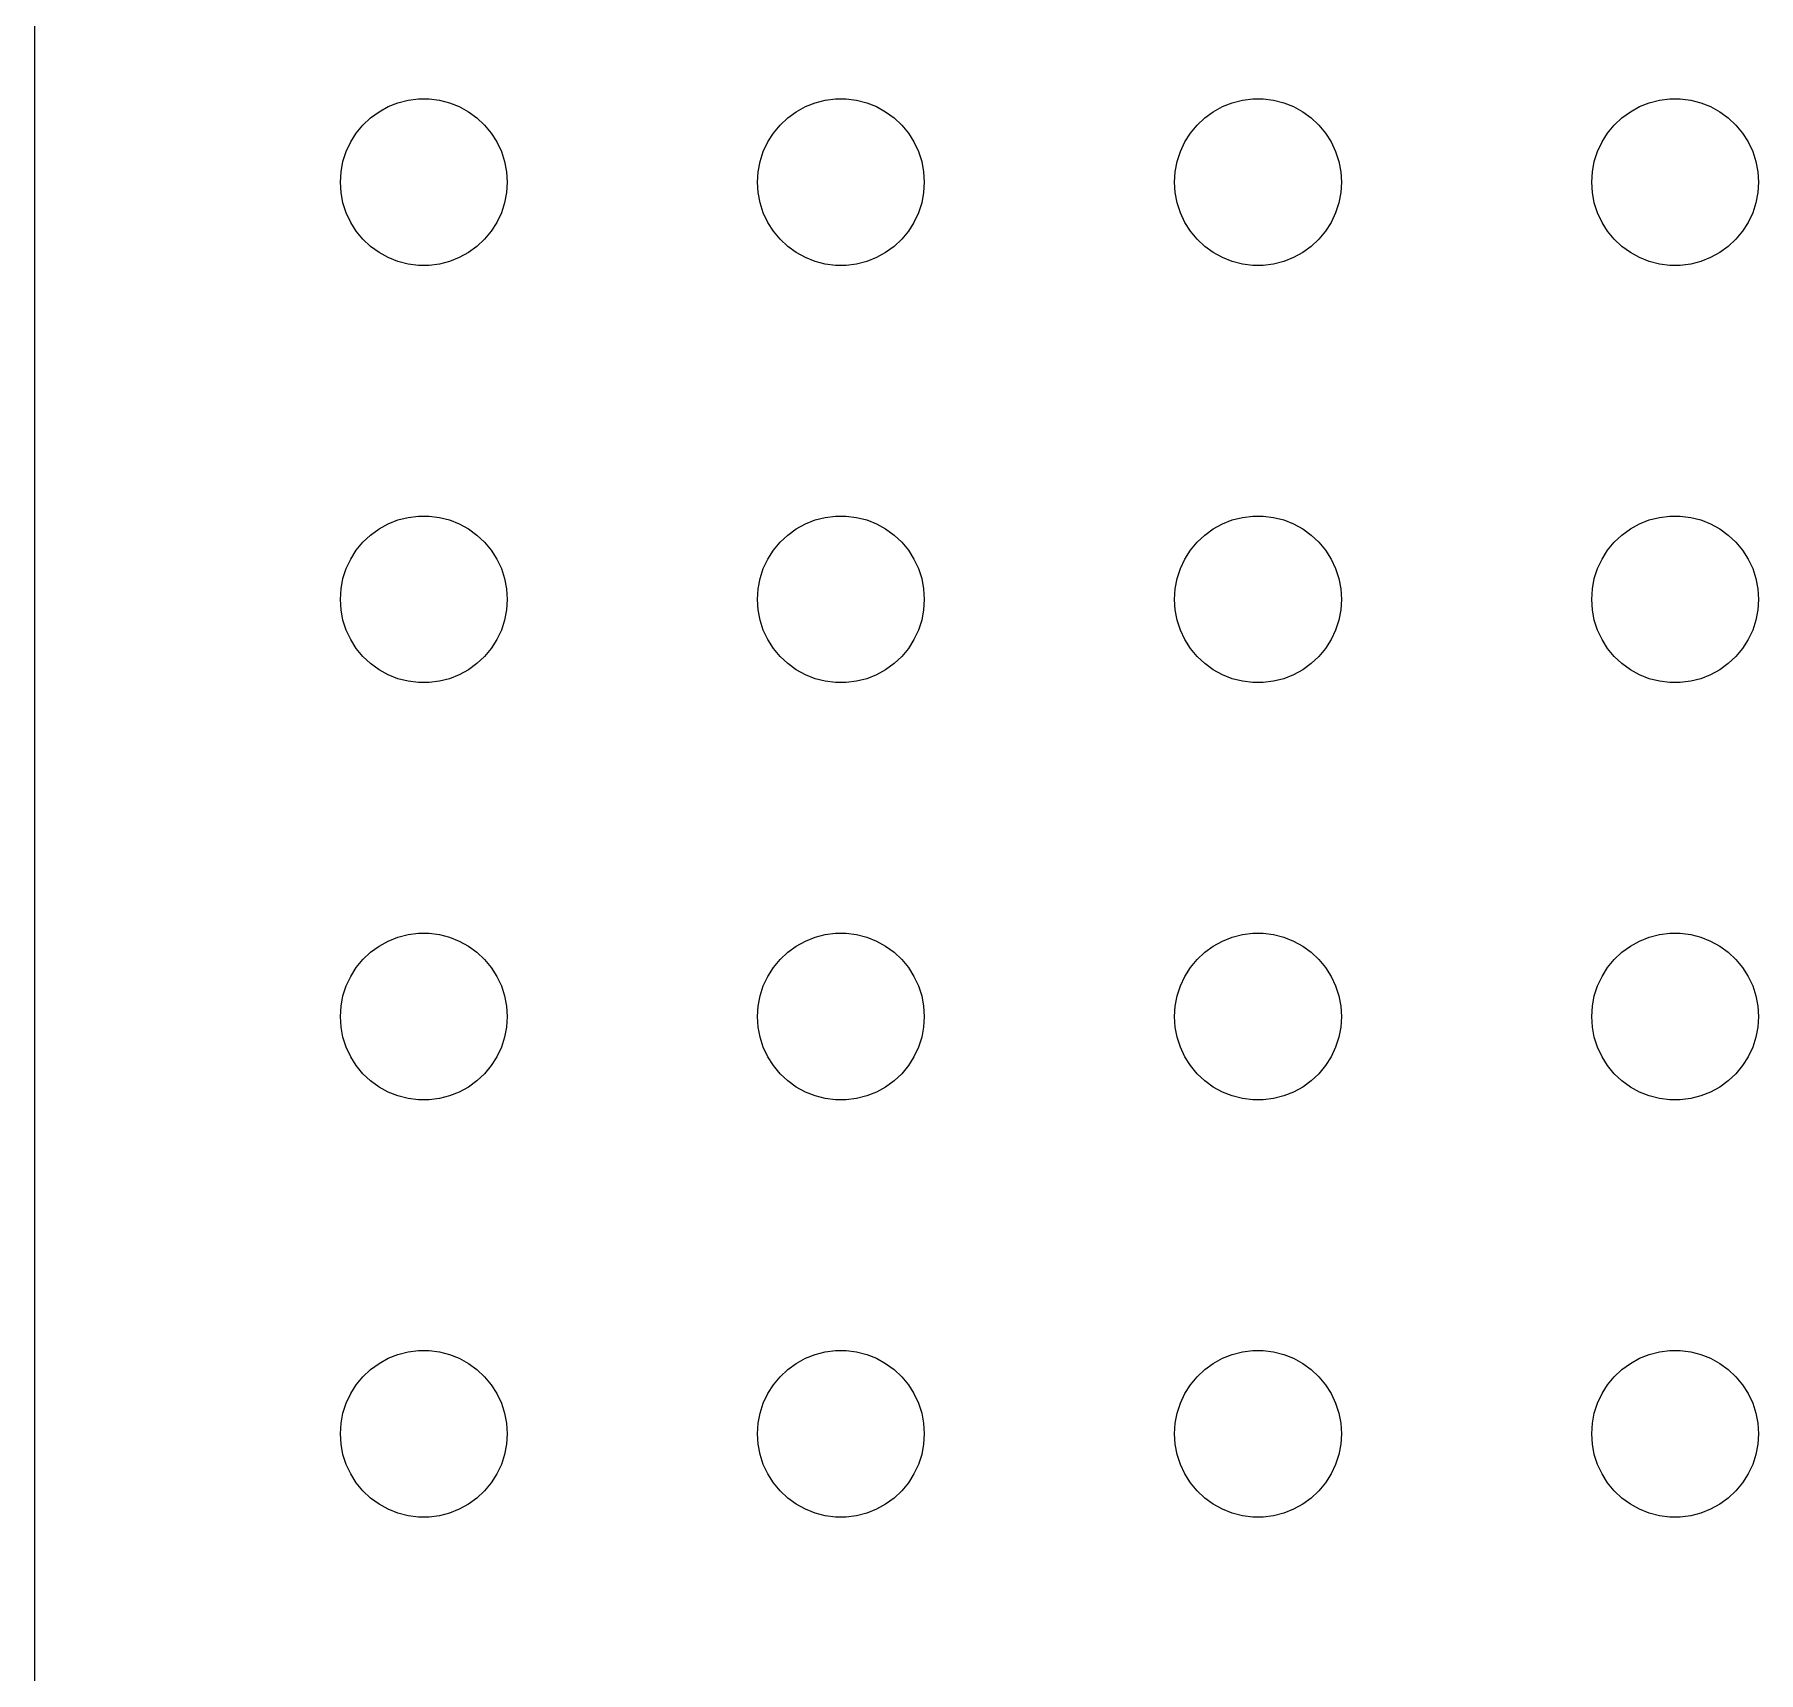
# Model space of a CAD drawing. Header units: metres. Extents: x -150 to 150, y -112 to 112.
# Drawn here: x -149.5 to -118.5, y 25.71 to 55.15 of the extents above; entities that cross this region are included whole.
import ezdxf

# ---------------------------------------------------------------- set-up
doc = ezdxf.new("R2010")
doc.units = ezdxf.units.M

msp = doc.modelspace()

# ---------------------------------------------------------------- linework, layer by layer
for p, q in [((-149.5, 107), (-149.5, -107)), ((-142.964, 53.9266), (-142.781, 53.9734)), ((-142.781, 53.9734), (-142.594, 53.997)), ((-142.594, 53.997), (-142.406, 53.997)), ((-142.406, 53.997), (-142.219, 53.9734)), ((-142.219, 53.9734), (-142.036, 53.9266)), ((-135.464, 53.9266), (-135.281, 53.9734)), ((-135.281, 53.9734), (-135.094, 53.997)), ((-135.094, 53.997), (-134.906, 53.997)), ((-134.906, 53.997), (-134.719, 53.9734)), ((-134.719, 53.9734), (-134.536, 53.9266)), ((-127.964, 53.9266), (-127.781, 53.9734)), ((-127.781, 53.9734), (-127.594, 53.997)), ((-127.594, 53.997), (-127.406, 53.997)), ((-127.406, 53.997), (-127.219, 53.9734)), ((-127.219, 53.9734), (-127.036, 53.9266)), ((-120.464, 53.9266), (-120.281, 53.9734)), ((-120.281, 53.9734), (-120.094, 53.997)), ((-120.094, 53.997), (-119.906, 53.997)), ((-119.906, 53.997), (-119.719, 53.9734)), ((-119.719, 53.9734), (-119.536, 53.9266)), ((-143.593, 53.5268), (-143.456, 53.6558)), ((-143.456, 53.6558), (-143.304, 53.7665)), ((-143.304, 53.7665), (-143.139, 53.8572)), ((-143.139, 53.8572), (-142.964, 53.9266)), ((-142.036, 53.9266), (-141.861, 53.8572)), ((-141.861, 53.8572), (-141.696, 53.7665)), ((-141.696, 53.7665), (-141.544, 53.6558)), ((-141.544, 53.6558), (-141.407, 53.5268)), ((-136.093, 53.5268), (-135.956, 53.6558)), ((-135.956, 53.6558), (-135.804, 53.7665)), ((-135.804, 53.7665), (-135.639, 53.8572)), ((-135.639, 53.8572), (-135.464, 53.9266)), ((-134.536, 53.9266), (-134.361, 53.8572)), ((-134.361, 53.8572), (-134.196, 53.7665)), ((-134.196, 53.7665), (-134.044, 53.6558)), ((-134.044, 53.6558), (-133.907, 53.5268)), ((-128.593, 53.5268), (-128.456, 53.6558)), ((-128.456, 53.6558), (-128.304, 53.7665)), ((-128.304, 53.7665), (-128.139, 53.8572)), ((-128.139, 53.8572), (-127.964, 53.9266)), ((-127.036, 53.9266), (-126.861, 53.8572)), ((-126.861, 53.8572), (-126.696, 53.7665)), ((-126.696, 53.7665), (-126.544, 53.6558)), ((-126.544, 53.6558), (-126.407, 53.5268)), ((-121.093, 53.5268), (-120.956, 53.6558)), ((-120.956, 53.6558), (-120.804, 53.7665)), ((-120.804, 53.7665), (-120.639, 53.8572)), ((-120.639, 53.8572), (-120.464, 53.9266)), ((-119.536, 53.9266), (-119.361, 53.8572)), ((-119.361, 53.8572), (-119.196, 53.7665)), ((-119.196, 53.7665), (-119.044, 53.6558)), ((-119.044, 53.6558), (-118.907, 53.5268)), ((-143.814, 53.2226), (-143.714, 53.3817)), ((-143.714, 53.3817), (-143.593, 53.5268)), ((-141.407, 53.5268), (-141.286, 53.3817)), ((-141.286, 53.3817), (-141.186, 53.2226)), ((-136.314, 53.2226), (-136.214, 53.3817)), ((-136.214, 53.3817), (-136.093, 53.5268)), ((-133.907, 53.5268), (-133.786, 53.3817)), ((-133.786, 53.3817), (-133.686, 53.2226)), ((-128.814, 53.2226), (-128.714, 53.3817)), ((-128.714, 53.3817), (-128.593, 53.5268)), ((-126.407, 53.5268), (-126.286, 53.3817)), ((-126.286, 53.3817), (-126.186, 53.2226)), ((-121.314, 53.2226), (-121.214, 53.3817)), ((-121.214, 53.3817), (-121.093, 53.5268)), ((-118.907, 53.5268), (-118.786, 53.3817)), ((-118.786, 53.3817), (-118.686, 53.2226)), ((-143.953, 52.873), (-143.895, 53.0522)), ((-143.895, 53.0522), (-143.814, 53.2226)), ((-141.186, 53.2226), (-141.105, 53.0522)), ((-141.105, 53.0522), (-141.047, 52.873)), ((-136.453, 52.873), (-136.395, 53.0522)), ((-136.395, 53.0522), (-136.314, 53.2226)), ((-133.686, 53.2226), (-133.605, 53.0522)), ((-133.605, 53.0522), (-133.547, 52.873)), ((-128.953, 52.873), (-128.895, 53.0522)), ((-128.895, 53.0522), (-128.814, 53.2226)), ((-126.186, 53.2226), (-126.105, 53.0522)), ((-126.105, 53.0522), (-126.047, 52.873)), ((-121.453, 52.873), (-121.395, 53.0522)), ((-121.395, 53.0522), (-121.314, 53.2226)), ((-118.686, 53.2226), (-118.605, 53.0522)), ((-118.605, 53.0522), (-118.547, 52.873)), ((-143.988, 52.688), (-143.953, 52.873)), ((-141.047, 52.873), (-141.012, 52.688)), ((-136.488, 52.688), (-136.453, 52.873)), ((-133.547, 52.873), (-133.512, 52.688)), ((-128.988, 52.688), (-128.953, 52.873)), ((-126.047, 52.873), (-126.012, 52.688)), ((-121.488, 52.688), (-121.453, 52.873)), ((-118.547, 52.873), (-118.512, 52.688)), ((-144, 52.5), (-143.988, 52.688)), ((-143.988, 52.312), (-144, 52.5)), ((-141.012, 52.688), (-141, 52.5)), ((-141, 52.5), (-141.012, 52.312)), ((-136.5, 52.5), (-136.488, 52.688)), ((-136.488, 52.312), (-136.5, 52.5)), ((-133.512, 52.688), (-133.5, 52.5)), ((-133.5, 52.5), (-133.512, 52.312)), ((-129, 52.5), (-128.988, 52.688)), ((-128.988, 52.312), (-129, 52.5)), ((-126.012, 52.688), (-126, 52.5)), ((-126, 52.5), (-126.012, 52.312)), ((-121.5, 52.5), (-121.488, 52.688)), ((-121.488, 52.312), (-121.5, 52.5)), ((-118.512, 52.688), (-118.5, 52.5)), ((-118.5, 52.5), (-118.512, 52.312)), ((-143.953, 52.127), (-143.988, 52.312)), ((-143.895, 51.9478), (-143.953, 52.127)), ((-141.047, 52.127), (-141.105, 51.9478)), ((-141.012, 52.312), (-141.047, 52.127)), ((-136.453, 52.127), (-136.488, 52.312)), ((-136.395, 51.9478), (-136.453, 52.127)), ((-133.547, 52.127), (-133.605, 51.9478)), ((-133.512, 52.312), (-133.547, 52.127)), ((-128.953, 52.127), (-128.988, 52.312)), ((-128.895, 51.9478), (-128.953, 52.127)), ((-126.047, 52.127), (-126.105, 51.9478)), ((-126.012, 52.312), (-126.047, 52.127)), ((-121.453, 52.127), (-121.488, 52.312)), ((-121.395, 51.9478), (-121.453, 52.127)), ((-118.547, 52.127), (-118.605, 51.9478)), ((-118.512, 52.312), (-118.547, 52.127)), ((-143.814, 51.7774), (-143.895, 51.9478)), ((-143.714, 51.6183), (-143.814, 51.7774)), ((-141.186, 51.7774), (-141.286, 51.6183)), ((-141.105, 51.9478), (-141.186, 51.7774)), ((-136.314, 51.7774), (-136.395, 51.9478)), ((-136.214, 51.6183), (-136.314, 51.7774)), ((-133.686, 51.7774), (-133.786, 51.6183)), ((-133.605, 51.9478), (-133.686, 51.7774)), ((-128.814, 51.7774), (-128.895, 51.9478)), ((-128.714, 51.6183), (-128.814, 51.7774)), ((-126.186, 51.7774), (-126.286, 51.6183)), ((-126.105, 51.9478), (-126.186, 51.7774)), ((-121.314, 51.7774), (-121.395, 51.9478)), ((-121.214, 51.6183), (-121.314, 51.7774)), ((-118.686, 51.7774), (-118.786, 51.6183)), ((-118.605, 51.9478), (-118.686, 51.7774)), ((-143.593, 51.4732), (-143.714, 51.6183)), ((-143.456, 51.3442), (-143.593, 51.4732)), ((-141.407, 51.4732), (-141.544, 51.3442)), ((-141.286, 51.6183), (-141.407, 51.4732)), ((-136.093, 51.4732), (-136.214, 51.6183)), ((-135.956, 51.3442), (-136.093, 51.4732)), ((-133.907, 51.4732), (-134.044, 51.3442)), ((-133.786, 51.6183), (-133.907, 51.4732)), ((-128.593, 51.4732), (-128.714, 51.6183)), ((-128.456, 51.3442), (-128.593, 51.4732)), ((-126.407, 51.4732), (-126.544, 51.3442)), ((-126.286, 51.6183), (-126.407, 51.4732)), ((-121.093, 51.4732), (-121.214, 51.6183)), ((-120.956, 51.3442), (-121.093, 51.4732)), ((-118.907, 51.4732), (-119.044, 51.3442)), ((-118.786, 51.6183), (-118.907, 51.4732)), ((-143.304, 51.2335), (-143.456, 51.3442)), ((-143.139, 51.1428), (-143.304, 51.2335)), ((-141.696, 51.2335), (-141.861, 51.1428)), ((-141.544, 51.3442), (-141.696, 51.2335)), ((-135.804, 51.2335), (-135.956, 51.3442)), ((-135.639, 51.1428), (-135.804, 51.2335)), ((-134.196, 51.2335), (-134.361, 51.1428)), ((-134.044, 51.3442), (-134.196, 51.2335)), ((-128.304, 51.2335), (-128.456, 51.3442)), ((-128.139, 51.1428), (-128.304, 51.2335)), ((-126.696, 51.2335), (-126.861, 51.1428)), ((-126.544, 51.3442), (-126.696, 51.2335)), ((-120.804, 51.2335), (-120.956, 51.3442)), ((-120.639, 51.1428), (-120.804, 51.2335)), ((-119.196, 51.2335), (-119.361, 51.1428)), ((-119.044, 51.3442), (-119.196, 51.2335)), ((-142.964, 51.0734), (-143.139, 51.1428)), ((-142.781, 51.0266), (-142.964, 51.0734)), ((-142.594, 51.003), (-142.781, 51.0266)), ((-142.406, 51.003), (-142.594, 51.003)), ((-142.219, 51.0266), (-142.406, 51.003)), ((-142.036, 51.0734), (-142.219, 51.0266)), ((-141.861, 51.1428), (-142.036, 51.0734)), ((-135.464, 51.0734), (-135.639, 51.1428)), ((-135.281, 51.0266), (-135.464, 51.0734)), ((-135.094, 51.003), (-135.281, 51.0266)), ((-134.906, 51.003), (-135.094, 51.003)), ((-134.719, 51.0266), (-134.906, 51.003)), ((-134.536, 51.0734), (-134.719, 51.0266)), ((-134.361, 51.1428), (-134.536, 51.0734)), ((-127.964, 51.0734), (-128.139, 51.1428)), ((-127.781, 51.0266), (-127.964, 51.0734)), ((-127.594, 51.003), (-127.781, 51.0266)), ((-127.406, 51.003), (-127.594, 51.003)), ((-127.219, 51.0266), (-127.406, 51.003)), ((-127.036, 51.0734), (-127.219, 51.0266)), ((-126.861, 51.1428), (-127.036, 51.0734)), ((-120.464, 51.0734), (-120.639, 51.1428)), ((-120.281, 51.0266), (-120.464, 51.0734)), ((-120.094, 51.003), (-120.281, 51.0266)), ((-119.906, 51.003), (-120.094, 51.003)), ((-119.719, 51.0266), (-119.906, 51.003)), ((-119.536, 51.0734), (-119.719, 51.0266)), ((-119.361, 51.1428), (-119.536, 51.0734)), ((-143.456, 46.1558), (-143.304, 46.2665)), ((-143.304, 46.2665), (-143.139, 46.3572)), ((-143.139, 46.3572), (-142.964, 46.4266)), ((-142.964, 46.4266), (-142.781, 46.4734)), ((-142.781, 46.4734), (-142.594, 46.497)), ((-142.594, 46.497), (-142.406, 46.497)), ((-142.406, 46.497), (-142.219, 46.4734)), ((-142.219, 46.4734), (-142.036, 46.4266)), ((-142.036, 46.4266), (-141.861, 46.3572)), ((-141.861, 46.3572), (-141.696, 46.2665)), ((-141.696, 46.2665), (-141.544, 46.1558)), ((-135.956, 46.1558), (-135.804, 46.2665)), ((-135.804, 46.2665), (-135.639, 46.3572)), ((-135.639, 46.3572), (-135.464, 46.4266)), ((-135.464, 46.4266), (-135.281, 46.4734)), ((-135.281, 46.4734), (-135.094, 46.497)), ((-135.094, 46.497), (-134.906, 46.497)), ((-134.906, 46.497), (-134.719, 46.4734)), ((-134.719, 46.4734), (-134.536, 46.4266)), ((-134.536, 46.4266), (-134.361, 46.3572)), ((-134.361, 46.3572), (-134.196, 46.2665)), ((-134.196, 46.2665), (-134.044, 46.1558)), ((-128.456, 46.1558), (-128.304, 46.2665)), ((-128.304, 46.2665), (-128.139, 46.3572)), ((-128.139, 46.3572), (-127.964, 46.4266)), ((-127.964, 46.4266), (-127.781, 46.4734)), ((-127.781, 46.4734), (-127.594, 46.497)), ((-127.594, 46.497), (-127.406, 46.497)), ((-127.406, 46.497), (-127.219, 46.4734)), ((-127.219, 46.4734), (-127.036, 46.4266)), ((-127.036, 46.4266), (-126.861, 46.3572)), ((-126.861, 46.3572), (-126.696, 46.2665)), ((-126.696, 46.2665), (-126.544, 46.1558)), ((-120.956, 46.1558), (-120.804, 46.2665)), ((-120.804, 46.2665), (-120.639, 46.3572)), ((-120.639, 46.3572), (-120.464, 46.4266)), ((-120.464, 46.4266), (-120.281, 46.4734)), ((-120.281, 46.4734), (-120.094, 46.497)), ((-120.094, 46.497), (-119.906, 46.497)), ((-119.906, 46.497), (-119.719, 46.4734)), ((-119.719, 46.4734), (-119.536, 46.4266)), ((-119.536, 46.4266), (-119.361, 46.3572)), ((-119.361, 46.3572), (-119.196, 46.2665)), ((-119.196, 46.2665), (-119.044, 46.1558)), ((-143.814, 45.7226), (-143.714, 45.8817)), ((-143.714, 45.8817), (-143.593, 46.0268)), ((-143.593, 46.0268), (-143.456, 46.1558)), ((-141.544, 46.1558), (-141.407, 46.0268)), ((-141.407, 46.0268), (-141.286, 45.8817)), ((-141.286, 45.8817), (-141.186, 45.7226)), ((-136.314, 45.7226), (-136.214, 45.8817)), ((-136.214, 45.8817), (-136.093, 46.0268)), ((-136.093, 46.0268), (-135.956, 46.1558)), ((-134.044, 46.1558), (-133.907, 46.0268)), ((-133.907, 46.0268), (-133.786, 45.8817)), ((-133.786, 45.8817), (-133.686, 45.7226)), ((-128.814, 45.7226), (-128.714, 45.8817)), ((-128.714, 45.8817), (-128.593, 46.0268)), ((-128.593, 46.0268), (-128.456, 46.1558)), ((-126.544, 46.1558), (-126.407, 46.0268)), ((-126.407, 46.0268), (-126.286, 45.8817)), ((-126.286, 45.8817), (-126.186, 45.7226)), ((-121.314, 45.7226), (-121.214, 45.8817)), ((-121.214, 45.8817), (-121.093, 46.0268)), ((-121.093, 46.0268), (-120.956, 46.1558)), ((-119.044, 46.1558), (-118.907, 46.0268)), ((-118.907, 46.0268), (-118.786, 45.8817)), ((-118.786, 45.8817), (-118.686, 45.7226)), ((-143.895, 45.5522), (-143.814, 45.7226)), ((-141.186, 45.7226), (-141.105, 45.5522)), ((-136.395, 45.5522), (-136.314, 45.7226)), ((-133.686, 45.7226), (-133.605, 45.5522)), ((-128.895, 45.5522), (-128.814, 45.7226)), ((-126.186, 45.7226), (-126.105, 45.5522)), ((-121.395, 45.5522), (-121.314, 45.7226)), ((-118.686, 45.7226), (-118.605, 45.5522)), ((-143.988, 45.188), (-143.953, 45.373)), ((-143.953, 45.373), (-143.895, 45.5522)), ((-141.105, 45.5522), (-141.047, 45.373)), ((-141.047, 45.373), (-141.012, 45.188)), ((-136.488, 45.188), (-136.453, 45.373)), ((-136.453, 45.373), (-136.395, 45.5522)), ((-133.605, 45.5522), (-133.547, 45.373)), ((-133.547, 45.373), (-133.512, 45.188)), ((-128.988, 45.188), (-128.953, 45.373)), ((-128.953, 45.373), (-128.895, 45.5522)), ((-126.105, 45.5522), (-126.047, 45.373)), ((-126.047, 45.373), (-126.012, 45.188)), ((-121.488, 45.188), (-121.453, 45.373)), ((-121.453, 45.373), (-121.395, 45.5522)), ((-118.605, 45.5522), (-118.547, 45.373)), ((-118.547, 45.373), (-118.512, 45.188)), ((-144, 45), (-143.988, 45.188)), ((-143.988, 44.812), (-144, 45)), ((-141.012, 45.188), (-141, 45)), ((-141, 45), (-141.012, 44.812)), ((-136.5, 45), (-136.488, 45.188)), ((-136.488, 44.812), (-136.5, 45)), ((-133.512, 45.188), (-133.5, 45)), ((-133.5, 45), (-133.512, 44.812)), ((-129, 45), (-128.988, 45.188)), ((-128.988, 44.812), (-129, 45)), ((-126.012, 45.188), (-126, 45)), ((-126, 45), (-126.012, 44.812)), ((-121.5, 45), (-121.488, 45.188)), ((-121.488, 44.812), (-121.5, 45)), ((-118.512, 45.188), (-118.5, 45)), ((-118.5, 45), (-118.512, 44.812)), ((-143.953, 44.627), (-143.988, 44.812)), ((-141.012, 44.812), (-141.047, 44.627)), ((-136.453, 44.627), (-136.488, 44.812)), ((-133.512, 44.812), (-133.547, 44.627)), ((-128.953, 44.627), (-128.988, 44.812)), ((-126.012, 44.812), (-126.047, 44.627)), ((-121.453, 44.627), (-121.488, 44.812)), ((-118.512, 44.812), (-118.547, 44.627)), ((-143.895, 44.4478), (-143.953, 44.627)), ((-143.814, 44.2774), (-143.895, 44.4478)), ((-141.105, 44.4478), (-141.186, 44.2774)), ((-141.047, 44.627), (-141.105, 44.4478)), ((-136.395, 44.4478), (-136.453, 44.627)), ((-136.314, 44.2774), (-136.395, 44.4478)), ((-133.605, 44.4478), (-133.686, 44.2774)), ((-133.547, 44.627), (-133.605, 44.4478)), ((-128.895, 44.4478), (-128.953, 44.627)), ((-128.814, 44.2774), (-128.895, 44.4478)), ((-126.105, 44.4478), (-126.186, 44.2774)), ((-126.047, 44.627), (-126.105, 44.4478)), ((-121.395, 44.4478), (-121.453, 44.627)), ((-121.314, 44.2774), (-121.395, 44.4478)), ((-118.605, 44.4478), (-118.686, 44.2774)), ((-118.547, 44.627), (-118.605, 44.4478)), ((-143.714, 44.1183), (-143.814, 44.2774)), ((-143.593, 43.9732), (-143.714, 44.1183)), ((-141.286, 44.1183), (-141.407, 43.9732)), ((-141.186, 44.2774), (-141.286, 44.1183)), ((-136.214, 44.1183), (-136.314, 44.2774)), ((-136.093, 43.9732), (-136.214, 44.1183)), ((-133.786, 44.1183), (-133.907, 43.9732)), ((-133.686, 44.2774), (-133.786, 44.1183)), ((-128.714, 44.1183), (-128.814, 44.2774)), ((-128.593, 43.9732), (-128.714, 44.1183)), ((-126.286, 44.1183), (-126.407, 43.9732)), ((-126.186, 44.2774), (-126.286, 44.1183)), ((-121.214, 44.1183), (-121.314, 44.2774)), ((-121.093, 43.9732), (-121.214, 44.1183)), ((-118.786, 44.1183), (-118.907, 43.9732)), ((-118.686, 44.2774), (-118.786, 44.1183)), ((-143.456, 43.8442), (-143.593, 43.9732)), ((-143.304, 43.7335), (-143.456, 43.8442)), ((-143.139, 43.6428), (-143.304, 43.7335)), ((-141.696, 43.7335), (-141.861, 43.6428)), ((-141.544, 43.8442), (-141.696, 43.7335)), ((-141.407, 43.9732), (-141.544, 43.8442)), ((-135.956, 43.8442), (-136.093, 43.9732)), ((-135.804, 43.7335), (-135.956, 43.8442)), ((-135.639, 43.6428), (-135.804, 43.7335)), ((-134.196, 43.7335), (-134.361, 43.6428)), ((-134.044, 43.8442), (-134.196, 43.7335)), ((-133.907, 43.9732), (-134.044, 43.8442)), ((-128.456, 43.8442), (-128.593, 43.9732)), ((-128.304, 43.7335), (-128.456, 43.8442)), ((-128.139, 43.6428), (-128.304, 43.7335)), ((-126.696, 43.7335), (-126.861, 43.6428)), ((-126.544, 43.8442), (-126.696, 43.7335)), ((-126.407, 43.9732), (-126.544, 43.8442)), ((-120.956, 43.8442), (-121.093, 43.9732)), ((-120.804, 43.7335), (-120.956, 43.8442)), ((-120.639, 43.6428), (-120.804, 43.7335)), ((-119.196, 43.7335), (-119.361, 43.6428)), ((-119.044, 43.8442), (-119.196, 43.7335)), ((-118.907, 43.9732), (-119.044, 43.8442)), ((-142.964, 43.5734), (-143.139, 43.6428)), ((-142.781, 43.5266), (-142.964, 43.5734)), ((-142.594, 43.503), (-142.781, 43.5266)), ((-142.406, 43.503), (-142.594, 43.503)), ((-142.219, 43.5266), (-142.406, 43.503)), ((-142.036, 43.5734), (-142.219, 43.5266)), ((-141.861, 43.6428), (-142.036, 43.5734)), ((-135.464, 43.5734), (-135.639, 43.6428)), ((-135.281, 43.5266), (-135.464, 43.5734)), ((-135.094, 43.503), (-135.281, 43.5266)), ((-134.906, 43.503), (-135.094, 43.503)), ((-134.719, 43.5266), (-134.906, 43.503)), ((-134.536, 43.5734), (-134.719, 43.5266)), ((-134.361, 43.6428), (-134.536, 43.5734)), ((-127.964, 43.5734), (-128.139, 43.6428)), ((-127.781, 43.5266), (-127.964, 43.5734)), ((-127.594, 43.503), (-127.781, 43.5266)), ((-127.406, 43.503), (-127.594, 43.503)), ((-127.219, 43.5266), (-127.406, 43.503)), ((-127.036, 43.5734), (-127.219, 43.5266)), ((-126.861, 43.6428), (-127.036, 43.5734)), ((-120.464, 43.5734), (-120.639, 43.6428)), ((-120.281, 43.5266), (-120.464, 43.5734)), ((-120.094, 43.503), (-120.281, 43.5266)), ((-119.906, 43.503), (-120.094, 43.503)), ((-119.719, 43.5266), (-119.906, 43.503)), ((-119.536, 43.5734), (-119.719, 43.5266)), ((-119.361, 43.6428), (-119.536, 43.5734)), ((-143.456, 38.6558), (-143.304, 38.7665)), ((-143.304, 38.7665), (-143.139, 38.8572)), ((-143.139, 38.8572), (-142.964, 38.9266)), ((-142.964, 38.9266), (-142.781, 38.9734)), ((-142.781, 38.9734), (-142.594, 38.997)), ((-142.594, 38.997), (-142.406, 38.997)), ((-142.406, 38.997), (-142.219, 38.9734)), ((-142.219, 38.9734), (-142.036, 38.9266)), ((-142.036, 38.9266), (-141.861, 38.8572)), ((-141.861, 38.8572), (-141.696, 38.7665)), ((-141.696, 38.7665), (-141.544, 38.6558)), ((-135.956, 38.6558), (-135.804, 38.7665)), ((-135.804, 38.7665), (-135.639, 38.8572)), ((-135.639, 38.8572), (-135.464, 38.9266)), ((-135.464, 38.9266), (-135.281, 38.9734)), ((-135.281, 38.9734), (-135.094, 38.997)), ((-135.094, 38.997), (-134.906, 38.997)), ((-134.906, 38.997), (-134.719, 38.9734)), ((-134.719, 38.9734), (-134.536, 38.9266)), ((-134.536, 38.9266), (-134.361, 38.8572)), ((-134.361, 38.8572), (-134.196, 38.7665)), ((-134.196, 38.7665), (-134.044, 38.6558)), ((-128.456, 38.6558), (-128.304, 38.7665)), ((-128.304, 38.7665), (-128.139, 38.8572)), ((-128.139, 38.8572), (-127.964, 38.9266)), ((-127.964, 38.9266), (-127.781, 38.9734)), ((-127.781, 38.9734), (-127.594, 38.997)), ((-127.594, 38.997), (-127.406, 38.997)), ((-127.406, 38.997), (-127.219, 38.9734)), ((-127.219, 38.9734), (-127.036, 38.9266)), ((-127.036, 38.9266), (-126.861, 38.8572)), ((-126.861, 38.8572), (-126.696, 38.7665)), ((-126.696, 38.7665), (-126.544, 38.6558)), ((-120.956, 38.6558), (-120.804, 38.7665)), ((-120.804, 38.7665), (-120.639, 38.8572)), ((-120.639, 38.8572), (-120.464, 38.9266)), ((-120.464, 38.9266), (-120.281, 38.9734)), ((-120.281, 38.9734), (-120.094, 38.997)), ((-120.094, 38.997), (-119.906, 38.997)), ((-119.906, 38.997), (-119.719, 38.9734)), ((-119.719, 38.9734), (-119.536, 38.9266)), ((-119.536, 38.9266), (-119.361, 38.8572)), ((-119.361, 38.8572), (-119.196, 38.7665)), ((-119.196, 38.7665), (-119.044, 38.6558)), ((-143.714, 38.3817), (-143.593, 38.5268)), ((-143.593, 38.5268), (-143.456, 38.6558)), ((-141.544, 38.6558), (-141.407, 38.5268)), ((-141.407, 38.5268), (-141.286, 38.3817)), ((-136.214, 38.3817), (-136.093, 38.5268)), ((-136.093, 38.5268), (-135.956, 38.6558)), ((-134.044, 38.6558), (-133.907, 38.5268)), ((-133.907, 38.5268), (-133.786, 38.3817)), ((-128.714, 38.3817), (-128.593, 38.5268)), ((-128.593, 38.5268), (-128.456, 38.6558)), ((-126.544, 38.6558), (-126.407, 38.5268)), ((-126.407, 38.5268), (-126.286, 38.3817)), ((-121.214, 38.3817), (-121.093, 38.5268)), ((-121.093, 38.5268), (-120.956, 38.6558)), ((-119.044, 38.6558), (-118.907, 38.5268)), ((-118.907, 38.5268), (-118.786, 38.3817)), ((-143.895, 38.0522), (-143.814, 38.2226)), ((-143.814, 38.2226), (-143.714, 38.3817)), ((-141.286, 38.3817), (-141.186, 38.2226)), ((-141.186, 38.2226), (-141.105, 38.0522)), ((-136.395, 38.0522), (-136.314, 38.2226)), ((-136.314, 38.2226), (-136.214, 38.3817)), ((-133.786, 38.3817), (-133.686, 38.2226)), ((-133.686, 38.2226), (-133.605, 38.0522)), ((-128.895, 38.0522), (-128.814, 38.2226)), ((-128.814, 38.2226), (-128.714, 38.3817)), ((-126.286, 38.3817), (-126.186, 38.2226)), ((-126.186, 38.2226), (-126.105, 38.0522)), ((-121.395, 38.0522), (-121.314, 38.2226)), ((-121.314, 38.2226), (-121.214, 38.3817)), ((-118.786, 38.3817), (-118.686, 38.2226)), ((-118.686, 38.2226), (-118.605, 38.0522)), ((-143.988, 37.688), (-143.953, 37.873)), ((-143.953, 37.873), (-143.895, 38.0522)), ((-141.105, 38.0522), (-141.047, 37.873)), ((-141.047, 37.873), (-141.012, 37.688)), ((-136.488, 37.688), (-136.453, 37.873)), ((-136.453, 37.873), (-136.395, 38.0522)), ((-133.605, 38.0522), (-133.547, 37.873)), ((-133.547, 37.873), (-133.512, 37.688)), ((-128.988, 37.688), (-128.953, 37.873)), ((-128.953, 37.873), (-128.895, 38.0522)), ((-126.105, 38.0522), (-126.047, 37.873)), ((-126.047, 37.873), (-126.012, 37.688)), ((-121.488, 37.688), (-121.453, 37.873)), ((-121.453, 37.873), (-121.395, 38.0522)), ((-118.605, 38.0522), (-118.547, 37.873)), ((-118.547, 37.873), (-118.512, 37.688)), ((-144, 37.5), (-143.988, 37.688)), ((-141.012, 37.688), (-141, 37.5)), ((-136.5, 37.5), (-136.488, 37.688)), ((-133.512, 37.688), (-133.5, 37.5)), ((-129, 37.5), (-128.988, 37.688)), ((-126.012, 37.688), (-126, 37.5)), ((-121.5, 37.5), (-121.488, 37.688)), ((-118.512, 37.688), (-118.5, 37.5)), ((-143.988, 37.312), (-144, 37.5)), ((-143.953, 37.127), (-143.988, 37.312)), ((-141.012, 37.312), (-141.047, 37.127)), ((-141, 37.5), (-141.012, 37.312)), ((-136.488, 37.312), (-136.5, 37.5)), ((-136.453, 37.127), (-136.488, 37.312)), ((-133.512, 37.312), (-133.547, 37.127)), ((-133.5, 37.5), (-133.512, 37.312)), ((-128.988, 37.312), (-129, 37.5)), ((-128.953, 37.127), (-128.988, 37.312)), ((-126.012, 37.312), (-126.047, 37.127)), ((-126, 37.5), (-126.012, 37.312)), ((-121.488, 37.312), (-121.5, 37.5)), ((-121.453, 37.127), (-121.488, 37.312)), ((-118.512, 37.312), (-118.547, 37.127)), ((-118.5, 37.5), (-118.512, 37.312)), ((-143.895, 36.9478), (-143.953, 37.127)), ((-143.814, 36.7774), (-143.895, 36.9478)), ((-141.105, 36.9478), (-141.186, 36.7774)), ((-141.047, 37.127), (-141.105, 36.9478)), ((-136.395, 36.9478), (-136.453, 37.127)), ((-136.314, 36.7774), (-136.395, 36.9478)), ((-133.605, 36.9478), (-133.686, 36.7774)), ((-133.547, 37.127), (-133.605, 36.9478)), ((-128.895, 36.9478), (-128.953, 37.127)), ((-128.814, 36.7774), (-128.895, 36.9478)), ((-126.105, 36.9478), (-126.186, 36.7774)), ((-126.047, 37.127), (-126.105, 36.9478)), ((-121.395, 36.9478), (-121.453, 37.127)), ((-121.314, 36.7774), (-121.395, 36.9478)), ((-118.605, 36.9478), (-118.686, 36.7774)), ((-118.547, 37.127), (-118.605, 36.9478)), ((-143.714, 36.6183), (-143.814, 36.7774)), ((-143.593, 36.4732), (-143.714, 36.6183)), ((-141.286, 36.6183), (-141.407, 36.4732)), ((-141.186, 36.7774), (-141.286, 36.6183)), ((-136.214, 36.6183), (-136.314, 36.7774)), ((-136.093, 36.4732), (-136.214, 36.6183)), ((-133.786, 36.6183), (-133.907, 36.4732)), ((-133.686, 36.7774), (-133.786, 36.6183)), ((-128.714, 36.6183), (-128.814, 36.7774)), ((-128.593, 36.4732), (-128.714, 36.6183)), ((-126.286, 36.6183), (-126.407, 36.4732)), ((-126.186, 36.7774), (-126.286, 36.6183)), ((-121.214, 36.6183), (-121.314, 36.7774)), ((-121.093, 36.4732), (-121.214, 36.6183)), ((-118.786, 36.6183), (-118.907, 36.4732)), ((-118.686, 36.7774), (-118.786, 36.6183)), ((-143.456, 36.3442), (-143.593, 36.4732)), ((-143.304, 36.2335), (-143.456, 36.3442)), ((-141.544, 36.3442), (-141.696, 36.2335)), ((-141.407, 36.4732), (-141.544, 36.3442)), ((-135.956, 36.3442), (-136.093, 36.4732)), ((-135.804, 36.2335), (-135.956, 36.3442)), ((-134.044, 36.3442), (-134.196, 36.2335)), ((-133.907, 36.4732), (-134.044, 36.3442)), ((-128.456, 36.3442), (-128.593, 36.4732)), ((-128.304, 36.2335), (-128.456, 36.3442)), ((-126.544, 36.3442), (-126.696, 36.2335)), ((-126.407, 36.4732), (-126.544, 36.3442)), ((-120.956, 36.3442), (-121.093, 36.4732)), ((-120.804, 36.2335), (-120.956, 36.3442)), ((-119.044, 36.3442), (-119.196, 36.2335)), ((-118.907, 36.4732), (-119.044, 36.3442)), ((-143.139, 36.1428), (-143.304, 36.2335)), ((-142.964, 36.0734), (-143.139, 36.1428)), ((-142.781, 36.0266), (-142.964, 36.0734)), ((-142.594, 36.003), (-142.781, 36.0266)), ((-142.406, 36.003), (-142.594, 36.003)), ((-142.219, 36.0266), (-142.406, 36.003)), ((-142.036, 36.0734), (-142.219, 36.0266)), ((-141.861, 36.1428), (-142.036, 36.0734)), ((-141.696, 36.2335), (-141.861, 36.1428)), ((-135.639, 36.1428), (-135.804, 36.2335)), ((-135.464, 36.0734), (-135.639, 36.1428)), ((-135.281, 36.0266), (-135.464, 36.0734)), ((-135.094, 36.003), (-135.281, 36.0266)), ((-134.906, 36.003), (-135.094, 36.003)), ((-134.719, 36.0266), (-134.906, 36.003)), ((-134.536, 36.0734), (-134.719, 36.0266)), ((-134.361, 36.1428), (-134.536, 36.0734)), ((-134.196, 36.2335), (-134.361, 36.1428)), ((-128.139, 36.1428), (-128.304, 36.2335)), ((-127.964, 36.0734), (-128.139, 36.1428)), ((-127.781, 36.0266), (-127.964, 36.0734)), ((-127.594, 36.003), (-127.781, 36.0266)), ((-127.406, 36.003), (-127.594, 36.003)), ((-127.219, 36.0266), (-127.406, 36.003)), ((-127.036, 36.0734), (-127.219, 36.0266)), ((-126.861, 36.1428), (-127.036, 36.0734)), ((-126.696, 36.2335), (-126.861, 36.1428)), ((-120.639, 36.1428), (-120.804, 36.2335)), ((-120.464, 36.0734), (-120.639, 36.1428)), ((-120.281, 36.0266), (-120.464, 36.0734)), ((-120.094, 36.003), (-120.281, 36.0266)), ((-119.906, 36.003), (-120.094, 36.003)), ((-119.719, 36.0266), (-119.906, 36.003)), ((-119.536, 36.0734), (-119.719, 36.0266)), ((-119.361, 36.1428), (-119.536, 36.0734)), ((-119.196, 36.2335), (-119.361, 36.1428)), ((-143.304, 31.2665), (-143.139, 31.3572)), ((-143.139, 31.3572), (-142.964, 31.4266)), ((-142.964, 31.4266), (-142.781, 31.4734)), ((-142.781, 31.4734), (-142.594, 31.497)), ((-142.594, 31.497), (-142.406, 31.497)), ((-142.406, 31.497), (-142.219, 31.4734)), ((-142.219, 31.4734), (-142.036, 31.4266)), ((-142.036, 31.4266), (-141.861, 31.3572)), ((-141.861, 31.3572), (-141.696, 31.2665)), ((-135.804, 31.2665), (-135.639, 31.3572)), ((-135.639, 31.3572), (-135.464, 31.4266)), ((-135.464, 31.4266), (-135.281, 31.4734)), ((-135.281, 31.4734), (-135.094, 31.497)), ((-135.094, 31.497), (-134.906, 31.497)), ((-134.906, 31.497), (-134.719, 31.4734)), ((-134.719, 31.4734), (-134.536, 31.4266)), ((-134.536, 31.4266), (-134.361, 31.3572)), ((-134.361, 31.3572), (-134.196, 31.2665)), ((-128.304, 31.2665), (-128.139, 31.3572)), ((-128.139, 31.3572), (-127.964, 31.4266)), ((-127.964, 31.4266), (-127.781, 31.4734)), ((-127.781, 31.4734), (-127.594, 31.497)), ((-127.594, 31.497), (-127.406, 31.497)), ((-127.406, 31.497), (-127.219, 31.4734)), ((-127.219, 31.4734), (-127.036, 31.4266)), ((-127.036, 31.4266), (-126.861, 31.3572)), ((-126.861, 31.3572), (-126.696, 31.2665)), ((-120.804, 31.2665), (-120.639, 31.3572)), ((-120.639, 31.3572), (-120.464, 31.4266)), ((-120.464, 31.4266), (-120.281, 31.4734)), ((-120.281, 31.4734), (-120.094, 31.497)), ((-120.094, 31.497), (-119.906, 31.497)), ((-119.906, 31.497), (-119.719, 31.4734)), ((-119.719, 31.4734), (-119.536, 31.4266)), ((-119.536, 31.4266), (-119.361, 31.3572)), ((-119.361, 31.3572), (-119.196, 31.2665)), ((-143.714, 30.8817), (-143.593, 31.0268)), ((-143.593, 31.0268), (-143.456, 31.1558)), ((-143.456, 31.1558), (-143.304, 31.2665)), ((-141.696, 31.2665), (-141.544, 31.1558)), ((-141.544, 31.1558), (-141.407, 31.0268)), ((-141.407, 31.0268), (-141.286, 30.8817)), ((-136.214, 30.8817), (-136.093, 31.0268)), ((-136.093, 31.0268), (-135.956, 31.1558)), ((-135.956, 31.1558), (-135.804, 31.2665)), ((-134.196, 31.2665), (-134.044, 31.1558)), ((-134.044, 31.1558), (-133.907, 31.0268)), ((-133.907, 31.0268), (-133.786, 30.8817)), ((-128.714, 30.8817), (-128.593, 31.0268)), ((-128.593, 31.0268), (-128.456, 31.1558)), ((-128.456, 31.1558), (-128.304, 31.2665)), ((-126.696, 31.2665), (-126.544, 31.1558)), ((-126.544, 31.1558), (-126.407, 31.0268)), ((-126.407, 31.0268), (-126.286, 30.8817)), ((-121.214, 30.8817), (-121.093, 31.0268)), ((-121.093, 31.0268), (-120.956, 31.1558)), ((-120.956, 31.1558), (-120.804, 31.2665)), ((-119.196, 31.2665), (-119.044, 31.1558)), ((-119.044, 31.1558), (-118.907, 31.0268)), ((-118.907, 31.0268), (-118.786, 30.8817)), ((-143.895, 30.5522), (-143.814, 30.7226)), ((-143.814, 30.7226), (-143.714, 30.8817)), ((-141.286, 30.8817), (-141.186, 30.7226)), ((-141.186, 30.7226), (-141.105, 30.5522)), ((-136.395, 30.5522), (-136.314, 30.7226)), ((-136.314, 30.7226), (-136.214, 30.8817)), ((-133.786, 30.8817), (-133.686, 30.7226)), ((-133.686, 30.7226), (-133.605, 30.5522)), ((-128.895, 30.5522), (-128.814, 30.7226)), ((-128.814, 30.7226), (-128.714, 30.8817)), ((-126.286, 30.8817), (-126.186, 30.7226)), ((-126.186, 30.7226), (-126.105, 30.5522)), ((-121.395, 30.5522), (-121.314, 30.7226)), ((-121.314, 30.7226), (-121.214, 30.8817)), ((-118.786, 30.8817), (-118.686, 30.7226)), ((-118.686, 30.7226), (-118.605, 30.5522)), ((-143.953, 30.373), (-143.895, 30.5522)), ((-141.105, 30.5522), (-141.047, 30.373)), ((-136.453, 30.373), (-136.395, 30.5522)), ((-133.605, 30.5522), (-133.547, 30.373)), ((-128.953, 30.373), (-128.895, 30.5522)), ((-126.105, 30.5522), (-126.047, 30.373)), ((-121.453, 30.373), (-121.395, 30.5522)), ((-118.605, 30.5522), (-118.547, 30.373)), ((-144, 30), (-143.988, 30.188)), ((-143.988, 30.188), (-143.953, 30.373)), ((-141.047, 30.373), (-141.012, 30.188)), ((-141.012, 30.188), (-141, 30)), ((-136.5, 30), (-136.488, 30.188)), ((-136.488, 30.188), (-136.453, 30.373)), ((-133.547, 30.373), (-133.512, 30.188)), ((-133.512, 30.188), (-133.5, 30)), ((-129, 30), (-128.988, 30.188)), ((-128.988, 30.188), (-128.953, 30.373)), ((-126.047, 30.373), (-126.012, 30.188)), ((-126.012, 30.188), (-126, 30)), ((-121.5, 30), (-121.488, 30.188)), ((-121.488, 30.188), (-121.453, 30.373)), ((-118.547, 30.373), (-118.512, 30.188)), ((-118.512, 30.188), (-118.5, 30)), ((-143.988, 29.812), (-144, 30)), ((-143.953, 29.627), (-143.988, 29.812)), ((-141.012, 29.812), (-141.047, 29.627)), ((-141, 30), (-141.012, 29.812)), ((-136.488, 29.812), (-136.5, 30)), ((-136.453, 29.627), (-136.488, 29.812)), ((-133.512, 29.812), (-133.547, 29.627)), ((-133.5, 30), (-133.512, 29.812)), ((-128.988, 29.812), (-129, 30)), ((-128.953, 29.627), (-128.988, 29.812)), ((-126.012, 29.812), (-126.047, 29.627)), ((-126, 30), (-126.012, 29.812)), ((-121.488, 29.812), (-121.5, 30)), ((-121.453, 29.627), (-121.488, 29.812)), ((-118.512, 29.812), (-118.547, 29.627)), ((-118.5, 30), (-118.512, 29.812)), ((-143.895, 29.4478), (-143.953, 29.627)), ((-141.047, 29.627), (-141.105, 29.4478)), ((-136.395, 29.4478), (-136.453, 29.627)), ((-133.547, 29.627), (-133.605, 29.4478)), ((-128.895, 29.4478), (-128.953, 29.627)), ((-126.047, 29.627), (-126.105, 29.4478)), ((-121.395, 29.4478), (-121.453, 29.627)), ((-118.547, 29.627), (-118.605, 29.4478)), ((-143.814, 29.2774), (-143.895, 29.4478)), ((-143.714, 29.1183), (-143.814, 29.2774)), ((-141.186, 29.2774), (-141.286, 29.1183)), ((-141.105, 29.4478), (-141.186, 29.2774)), ((-136.314, 29.2774), (-136.395, 29.4478)), ((-136.214, 29.1183), (-136.314, 29.2774)), ((-133.686, 29.2774), (-133.786, 29.1183)), ((-133.605, 29.4478), (-133.686, 29.2774)), ((-128.814, 29.2774), (-128.895, 29.4478)), ((-128.714, 29.1183), (-128.814, 29.2774)), ((-126.186, 29.2774), (-126.286, 29.1183)), ((-126.105, 29.4478), (-126.186, 29.2774)), ((-121.314, 29.2774), (-121.395, 29.4478)), ((-121.214, 29.1183), (-121.314, 29.2774)), ((-118.686, 29.2774), (-118.786, 29.1183)), ((-118.605, 29.4478), (-118.686, 29.2774)), ((-143.593, 28.9732), (-143.714, 29.1183)), ((-143.456, 28.8442), (-143.593, 28.9732)), ((-143.304, 28.7335), (-143.456, 28.8442)), ((-141.544, 28.8442), (-141.696, 28.7335)), ((-141.407, 28.9732), (-141.544, 28.8442)), ((-141.286, 29.1183), (-141.407, 28.9732)), ((-136.093, 28.9732), (-136.214, 29.1183)), ((-135.956, 28.8442), (-136.093, 28.9732)), ((-135.804, 28.7335), (-135.956, 28.8442)), ((-134.044, 28.8442), (-134.196, 28.7335)), ((-133.907, 28.9732), (-134.044, 28.8442)), ((-133.786, 29.1183), (-133.907, 28.9732)), ((-128.593, 28.9732), (-128.714, 29.1183)), ((-128.456, 28.8442), (-128.593, 28.9732)), ((-128.304, 28.7335), (-128.456, 28.8442)), ((-126.544, 28.8442), (-126.696, 28.7335)), ((-126.407, 28.9732), (-126.544, 28.8442)), ((-126.286, 29.1183), (-126.407, 28.9732)), ((-121.093, 28.9732), (-121.214, 29.1183)), ((-120.956, 28.8442), (-121.093, 28.9732)), ((-120.804, 28.7335), (-120.956, 28.8442)), ((-119.044, 28.8442), (-119.196, 28.7335)), ((-118.907, 28.9732), (-119.044, 28.8442)), ((-118.786, 29.1183), (-118.907, 28.9732)), ((-143.139, 28.6427), (-143.304, 28.7335)), ((-142.964, 28.5734), (-143.139, 28.6427)), ((-142.781, 28.5266), (-142.964, 28.5734)), ((-142.594, 28.503), (-142.781, 28.5266)), ((-142.219, 28.5266), (-142.406, 28.503)), ((-142.036, 28.5734), (-142.219, 28.5266)), ((-141.861, 28.6427), (-142.036, 28.5734)), ((-141.696, 28.7335), (-141.861, 28.6427)), ((-135.639, 28.6427), (-135.804, 28.7335)), ((-135.464, 28.5734), (-135.639, 28.6427)), ((-135.281, 28.5266), (-135.464, 28.5734)), ((-135.094, 28.503), (-135.281, 28.5266)), ((-134.719, 28.5266), (-134.906, 28.503)), ((-134.536, 28.5734), (-134.719, 28.5266)), ((-134.361, 28.6427), (-134.536, 28.5734)), ((-134.196, 28.7335), (-134.361, 28.6427)), ((-128.139, 28.6427), (-128.304, 28.7335)), ((-127.964, 28.5734), (-128.139, 28.6427)), ((-127.781, 28.5266), (-127.964, 28.5734)), ((-127.594, 28.503), (-127.781, 28.5266)), ((-127.219, 28.5266), (-127.406, 28.503)), ((-127.036, 28.5734), (-127.219, 28.5266)), ((-126.861, 28.6427), (-127.036, 28.5734)), ((-126.696, 28.7335), (-126.861, 28.6427)), ((-120.639, 28.6427), (-120.804, 28.7335)), ((-120.464, 28.5734), (-120.639, 28.6427)), ((-120.281, 28.5266), (-120.464, 28.5734)), ((-120.094, 28.503), (-120.281, 28.5266)), ((-119.719, 28.5266), (-119.906, 28.503)), ((-119.536, 28.5734), (-119.719, 28.5266)), ((-119.361, 28.6427), (-119.536, 28.5734)), ((-119.196, 28.7335), (-119.361, 28.6427)), ((-142.406, 28.503), (-142.594, 28.503)), ((-134.906, 28.503), (-135.094, 28.503)), ((-127.406, 28.503), (-127.594, 28.503)), ((-119.906, 28.503), (-120.094, 28.503))]:
    msp.add_line(p, q)

doc.saveas('drawing.dxf')
